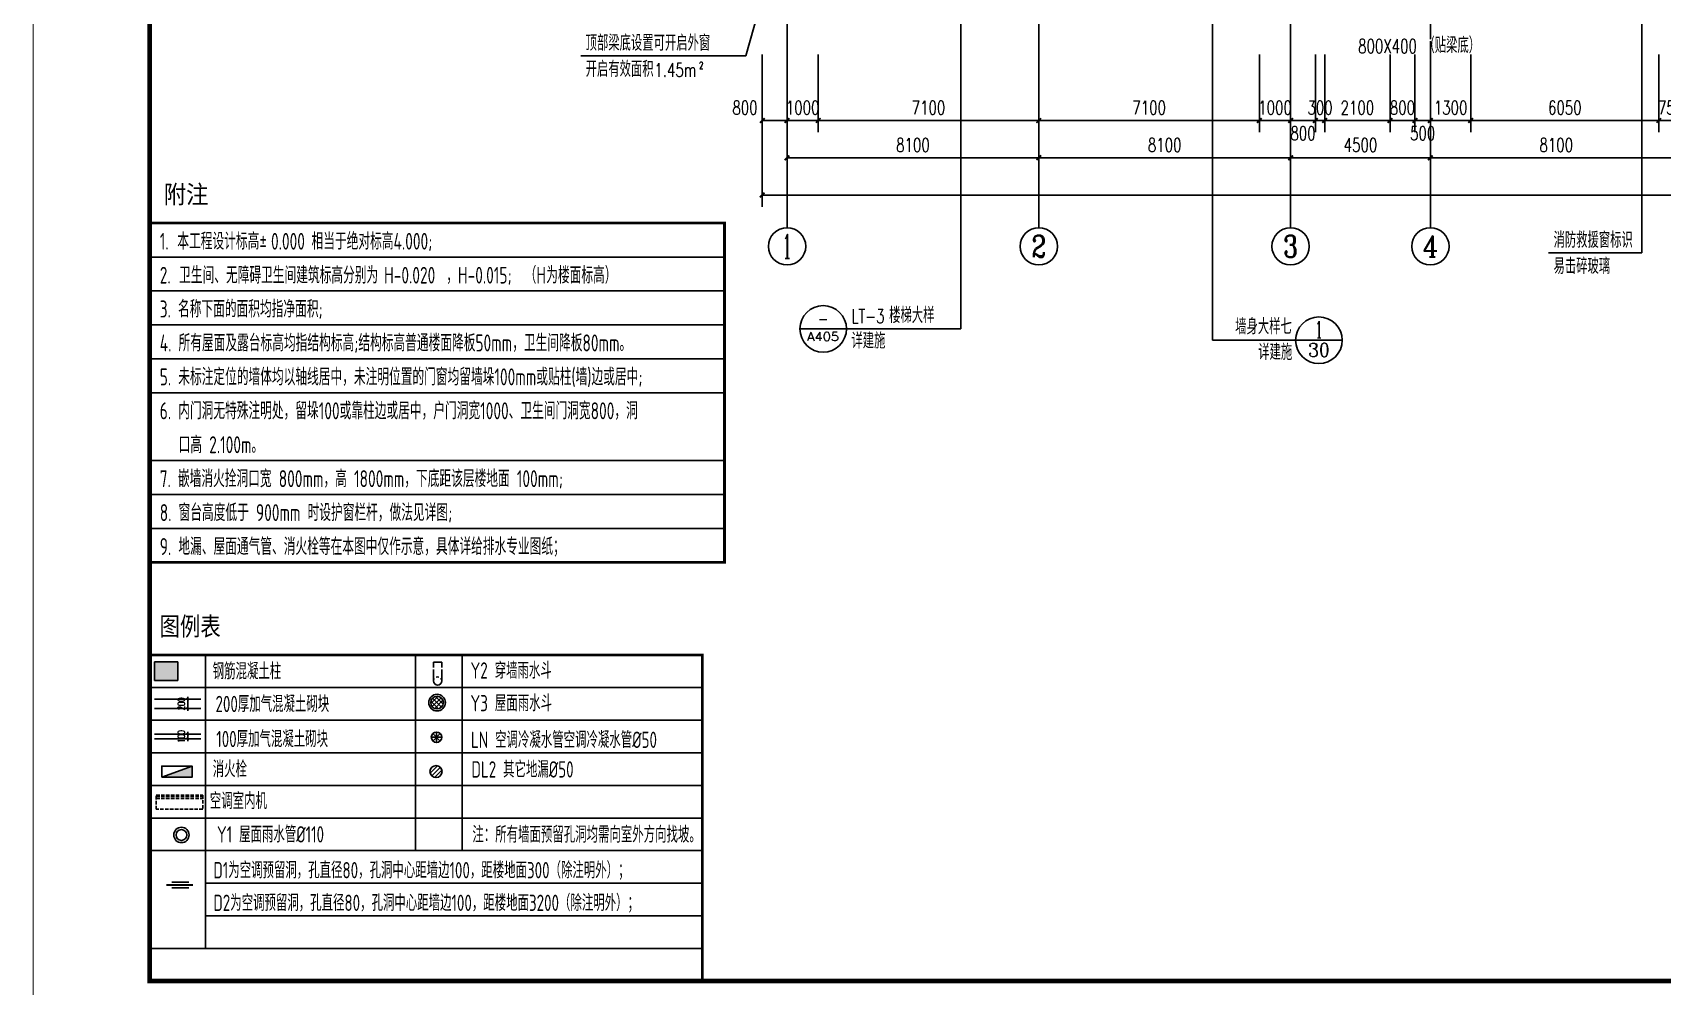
# Model space of a CAD drawing. Extents: x 1738711 to 2346805, y 1189731 to 2516152.
# Drawn here: x 1897814 to 1950257, y 1653140 to 1683836 of the extents above; entities that cross this region are included whole.
import ezdxf
from ezdxf.enums import TextEntityAlignment as Align

# ---------------------------------------------------------------- set-up
doc = ezdxf.new("R2010")
doc.units = 0
doc.header["$LTSCALE"] = 1000
doc.header["$MEASUREMENT"] = 0
doc.linetypes.add('C1$0$DASH', pattern=[0.35, 0.25, -0.1])
doc.linetypes.add('DASH', pattern=[0.35, 0.25, -0.1])
for name, color, linetype in [('4', 4, 'Continuous'), ('AD-NOTE-BLPT', 3, 'Continuous'), ('AXIS', 3, 'Continuous'), ('AXIS_TEXT', 7, 'Continuous'), ('C-Note(通用-图框文字)', 7, 'Continuous'), ('C-sheet(通用-图框)', 11, 'Continuous'), ('DIM_IDEN', 3, 'Continuous'), ('DIM_LEAD', 3, 'Continuous'), ('DOTE', 1, 'Continuous'), ('hach', 15, 'Continuous'), ('P-XF-X(消火栓箱)', 2, 'Continuous'), ('PUB_DIM', 3, 'Continuous'), ('PUB_HATCH', 8, 'Continuous'), ('PUB_TEXT', 7, 'Continuous'), ('SPACE', 7, 'Continuous'), ('TK', 4, 'Continuous'), ('WALL', 40, 'Continuous'), ('墙柱边线', 2, 'Continuous'), ('屋面地漏', 7, 'Continuous'), ('房间名称', 4, 'Continuous'), ('空调', 1, 'Continuous'), ('空调洞', 6, 'Continuous')]:
    doc.layers.add(name, color=color, linetype=linetype)
doc.styles.add('-黑体', font='simhei_0.ttf', dxfattribs={"width": 0.8})
doc.styles.add('_TCH_AXIS', font='COMPLEX', dxfattribs={"bigfont": 'GBCBIG'})
doc.styles.add('_TCH_DIM', font='SIMPLEX', dxfattribs={"bigfont": 'GBCBIG'})
doc.styles.add('_TCH_DIM_T3', font='SIMPLEX', dxfattribs={"width": 0.705882, "bigfont": 'GBCBIG'})
doc.styles.add('_TCH_LABEL', font='COMPLEX', dxfattribs={"bigfont": 'GBCBIG'})
doc.styles.add('COMPLEX', font='COMPLEX')
doc.styles.add('TSSD_Dimension', font='tssdeng.shx', dxfattribs={"width": 0.7, "bigfont": 'Hztxt.shx'})
doc.styles.add('宋体', font='SIMSUN.TTF', dxfattribs={"width": 0.75})
doc.styles.add('黑体', font='simhei_0.ttf', dxfattribs={"width": 0.9})
doc.dimstyles.new('_TCH_ARCH&&150', dxfattribs={"dimtxt": 446.25, "dimasz": 150, "dimexe": 375, "dimexo": 450, "dimgap": 189.375, "dimtad": 1, "dimdec": 0, "dimzin": 0, "dimdsep": 46, "dimtxsty": '_TCH_DIM_T3', "dimblk": 'ARCHTICK', "dimcen": 0.09, "dimclrt": 7, "dimazin": 2, "dimtfac": 1, "dimtdec": 0, "dimtix": 1, "dimtmove": 2, "dimatfit": 3, "dimfxl": 1, "dimtolj": 1, "dimtzin": 0, "dimarcsym": 0})
doc.dimstyles.new('_TCH_ARCH&&50', dxfattribs={"dimtxt": 148.75, "dimasz": 50, "dimexe": 125, "dimexo": 150, "dimgap": 63.125, "dimtad": 1, "dimdec": 0, "dimzin": 0, "dimdsep": 46, "dimtxsty": '_TCH_DIM_T3', "dimblk": 'ARCHTICK', "dimcen": 0.09, "dimclrt": 7, "dimazin": 2, "dimtfac": 1, "dimtdec": 0, "dimtix": 1, "dimtmove": 2, "dimatfit": 3, "dimfxl": 50, "dimtolj": 1, "dimtzin": 0, "dimarcsym": 0})

# ---------------------------------------------------------------- blocks, each defined once
blk = doc.blocks.new('A$C0D4435EB')
at = {"layer": 'P-XF-X(消火栓箱)', "ltscale": 6}
blk.add_hatch(color=3, dxfattribs=at).paths.add_polyline_path([(240, 650), (0, 650), (240, 0)])
at = {"layer": 'P-XF-X(消火栓箱)', "color": 3}
blk.add_line((240, 0), (0, 650), dxfattribs=at)
blk.add_lwpolyline([(240, 0), (240, 650), (0, 650), (0, 0)], close=True, dxfattribs=at)
blk = doc.blocks.new('W-pipe-1')
at = {"layer": '4'}
blk.add_circle((0, 0), 55, dxfattribs=at)
at = {"layer": 'hach'}
blk.add_circle((0, 0), 38.5, dxfattribs=at)
blk = doc.blocks.new('W-pipe-3')
at = {"layer": '4'}
blk.add_circle((0, 0), 25, dxfattribs=at)
at = {"layer": 'hach'}
for p, q in [((17.7, -17.7), (-17.7, 17.7)), ((-17.7, -17.7), (17.7, 17.7)), ((0, -25), (0, 25)), ((-25, 0), (25, 0))]:
    blk.add_line(p, q, dxfattribs=at)
blk = doc.blocks.new('W-drain-5')
at = {"layer": '4', "linetype": 'DASH', "ltscale": 0.3}
for p, q in [((128495, -20347), (128673, -20347)), ((128495, -20467), (128673, -20467))]:
    blk.add_line(p, q, dxfattribs=at)
at = {"layer": '4'}
blk.add_line((128673, -20347), (128673, -20467), dxfattribs=at)
blk.add_lwpolyline([(128495, -20347), (128405, -20347, 1), (128405, -20467), (128495, -20467)], format="xyb", dxfattribs=at)
for start, end in [(54.746, 90), (270, 312.6807), (341.7167, 22.2852)]:
    blk.add_arc((128405, -20407), 60, start, end, dxfattribs=at)
blk = doc.blocks.new('A$C150E2539')
at = {"layer": 'AD-NOTE-BLPT', "color": 3}
for p, q in [((138, 195), (70, 128)), ((168, 183), (83, 98)), ((87, 178), (172, 93)), ((186, 158), (108, 80)), ((114, 194), (188, 120)), ((168, 182), (176, 174)), ((72, 151), (145, 78)), ((187, 117), (149, 79))]:
    blk.add_line(p, q, dxfattribs=at)
for radius in [79.8, 60]:
    blk.add_circle((130, 136), radius, dxfattribs=at)
blk = doc.blocks.new('w-h-t')
for p, q in [((-48, -13), (13, 48)), ((-35, -35), (35, 35)), ((-13, -48), (48, 13))]:
    blk.add_line(p, q)
blk.add_circle((0, 0), 50)
blk = doc.blocks.new('C1$0$空调180')
for p, q in [((-80, -60), (-80, 180)), ((0, -60), (0, 180))]:
    blk.add_line(p, q)
at = {"linetype": 'C1$0$DASH', "ltscale": 0.3, "const_width": 30}
blk.add_lwpolyline([(-40, -120), (-40, 260)], dxfattribs=at)
blk = doc.blocks.new('空调室内机')
at = {"layer": '空调', "linetype": 'DASH', "ltscale": 0.3}
for p, q in [((62109, 43822), (61109, 43822)), ((62109, 43812), (61109, 43812)), ((62109, 43792), (61109, 43792)), ((62109, 43752), (61109, 43752))]:
    blk.add_line(p, q, dxfattribs=at)
blk.add_lwpolyline([(61109, 43822), (61109, 43522), (62109, 43522), (62109, 43822)], close=True, dxfattribs=at)
blk = doc.blocks.new('_ArchTick')
at = {"color": 0, "linetype": 'ByBlock', "const_width": 0.4}
blk.add_lwpolyline([(-0.5, -0.5), (0.5, 0.5)], dxfattribs=at)
blk = doc.blocks.new('*D3967')
at = {"layer": 'Defpoints', "color": 0, "transparency": 16777216}
for p in [(800928, 353552), (801212, 353552), (801212, 353352)]:
    blk.add_point(p, dxfattribs=at)
at = {"layer": 'PUB_DIM', "color": 0, "lineweight": -2, "transparency": 16777216}
for p, q in [((801062, 353552), (800803, 353552)), ((800928, 353552), (800928, 353602)), ((800928, 353352), (800928, 353552)), ((801062, 353352), (800803, 353352)), ((800928, 353352), (800928, 353302))]:
    blk.add_line(p, q, dxfattribs=at)
at = {"layer": 'PUB_DIM', "color": 0, "lineweight": -2, "transparency": 16777216, "xscale": 50, "yscale": 50, "zscale": 50}
for p, rotation in [((800928, 353552), 270), ((800928, 353352), 90)]:
    blk.add_blockref('_ArchTick', p, dxfattribs=dict(at, rotation=rotation))
at = {"layer": 'PUB_DIM', "color": 7, "transparency": 16777216, "insert": (800790, 353452), "char_height": 148.8, "attachment_point": 5, "rotation": 90, "style": '_TCH_DIM_T3'}
blk.add_mtext('\\A1;200', dxfattribs=at)
blk = doc.blocks.new('*D3968')
at = {"layer": 'Defpoints', "color": 0, "transparency": 16777216}
for p in [(800928, 352802), (801212, 352802), (801212, 352702)]:
    blk.add_point(p, dxfattribs=at)
at = {"layer": 'PUB_DIM', "color": 0, "lineweight": -2, "transparency": 16777216}
for p, q in [((801062, 352802), (800803, 352802)), ((800928, 352802), (800928, 352852)), ((800928, 352702), (800928, 352802)), ((801062, 352702), (800803, 352702)), ((800928, 352702), (800928, 352652))]:
    blk.add_line(p, q, dxfattribs=at)
at = {"layer": 'PUB_DIM', "color": 0, "lineweight": -2, "transparency": 16777216, "xscale": 50, "yscale": 50, "zscale": 50}
for p, rotation in [((800928, 352802), 270), ((800928, 352702), 90)]:
    blk.add_blockref('_ArchTick', p, dxfattribs=dict(at, rotation=rotation))
at = {"layer": 'PUB_DIM', "color": 7, "transparency": 16777216, "insert": (800790, 352752), "char_height": 148.8, "attachment_point": 5, "rotation": 90, "style": '_TCH_DIM_T3'}
blk.add_mtext('\\A1;100', dxfattribs=at)
blk = doc.blocks.new('FZ')
at = {"layer": 'C-sheet(通用-图框)'}
for p, q in [((682294, 328091), (682294, 321091)), ((670437, 327391), (682294, 327391)), ((670437, 326691), (682294, 326691)), ((670437, 325991), (682294, 325991)), ((670437, 325291), (682294, 325291)), ((670437, 324591), (682294, 324591)), ((670437, 323191), (682294, 323191)), ((670437, 322491), (682294, 322491)), ((670437, 321791), (682294, 321791)), ((670437, 321091), (682294, 321091))]:
    blk.add_line(p, q, dxfattribs=at)
at = {"layer": 'C-sheet(通用-图框)', "const_width": 58.3}
blk.add_lwpolyline([(670437, 328091), (670437, 321091), (682294, 321091), (682294, 328091)], close=True, dxfattribs=at)
at = {"layer": 'PUB_TEXT', "style": '黑体', "width": 0.9}
blk.add_text('附注', height=375.5, dxfattribs=at).set_placement((670726, 328496))
at = {"layer": '房间名称', "style": 'TSSD_Dimension'}
for s, height, width, p in [('1.', 345, 0.7, (670644, 327543)), ('本工程设计标高±', 345, 0.7, (671007, 327543)), ('0.000', 345, 0.7, (672939, 327543)), ('相当于绝对标高', 345, 0.7, (673775, 327543)), ('4.000;', 345, 0.7, (675466, 327543)), ('2.', 345, 0.7, (670644, 326843)), ('卫生间、无障碍卫生间建筑标高分别为', 345, 0.7, (671044, 326843)), ('H-0.020', 345, 0.7, (675272, 326843)), ('H-0.015;', 345, 0.7, (676795, 326843)), ('（', 345, 0.7, (678170, 326843)), ('H', 345, 0.7, (678411, 326843)), ('为楼面标高）', 345, 0.7, (678616, 326843)), ('，', 345, 0.7, (676553, 326843)), ('3. 名称下面的面积均指净面积;', 350, 0.69, (670644, 326143)), ('4. 所有屋面及露台标高均指结构标高;结构标高普通楼面降板50mm，卫生间降板80mm。', 350, 0.69, (670644, 325443)), ('5. 未标注定位的墙体均以轴线居中，未注明位置的门窗均留墙垛100mm或贴柱(墙)边或居中;', 350, 0.69, (670644, 324743)), ('6. 内门洞无特殊注明处，留垛100或靠柱边或居中，户门洞宽1000、卫生间门洞宽800，洞', 350, 0.69, (670644, 324043)), ('口高 2.100m。', 350, 0.69, (671034, 323343)), ('7. 嵌墙消火拴洞口宽 800mm，高 1800mm，下底距该层楼地面 100mm;', 350, 0.69, (670644, 322643)), ('8. 窗台高度低于 900mm 时设护窗栏杆，做法见详图;', 350, 0.69, (670644, 321943)), ('9. 地漏、屋面通气管、消火栓等在本图中仅作示意，具体详给排水专业图纸；', 350, 0.69, (670644, 321243))]:
    blk.add_text(s, height=height, dxfattribs=dict(at, width=width)).set_placement(p)
blk = doc.blocks.new('hjashrtahreahe')
at = {"layer": 'TK', "color": 7, "const_width": 25}
blk.add_lwpolyline([(0, 59400), (84100, 59400), (84100, 0), (0, 0)], close=True, dxfattribs=at)
at = {"layer": 'TK', "color": 3, "const_width": 100}
blk.add_lwpolyline([(2500, 1000), (2500, 58400), (83100, 58400), (83100, 1000)], close=True, dxfattribs=at)
at = {"layer": 'TK', "style": '宋体', "width": 0.75}
for tag, height, p in [('项目负责人', 350, (6003, 57089)), ('专业负责人', 350, (6003, 56224)), ('设计人', 350, (6003, 55419)), ('版号1', 250, (77304, 22193)), ('时间1', 250, (82405, 22193)), ('版号2', 250, (77304, 21593)), ('时间2', 250, (82405, 21593)), ('版号3', 250, (77304, 20993)), ('时间3', 250, (82405, 20993)), ('建筑会签', 0.0001, (78978, 2403)), ('电气会签', 0.0001, (82128, 2403)), ('结构会签', 0.0001, (78978, 1803)), ('暖通会签', 0.0001, (82128, 1803)), ('给排水会签', 0.0001, (78978, 1250)), ('智能化会签', 0.0001, (82128, 1250))]:
    blk.add_attdef(tag, text='', height=height, dxfattribs=at).set_placement(p, align=Align.CENTER)
for tag, p in [('合作设计单位', (80816, 48986)), ('版号说明1', (79854, 22318)), ('版号说明2', (79854, 21718)), ('版号说明3', (79854, 21118)), ('浙江绿储科技有限公司', (80545, 16036)), ('百兆瓦级集中式熔盐储能关键', (80545, 14953)), ('设备研发及制造基地项目', (80545, 14603)), ('1#研发楼', (80545, 13636)), ('图名', (80545, 12436)), ('工程编号', (78978, 11461)), ('子项编号', (82128, 11461)), ('建筑', (78978, 10711)), ('图号', (82128, 10711)), ('施工图', (78978, 9961)), ('2023.03', (82128, 9961)), ('审定', (79353, 8461)), ('审核', (79353, 7711)), ('工程负责', (79353, 6961)), ('专业负责', (79353, 6211)), ('设计', (79353, 5461)), ('制图', (79353, 4711)), ('校对', (79353, 3961))]:
    blk.add_attdef(tag, text='', height=250, dxfattribs=at).set_placement(p, align=Align.MIDDLE_CENTER)
blk = doc.blocks.new('*D2867')
at = {"layer": 'Defpoints', "color": 0, "transparency": 16777216}
for p in [(1921292, 1683585), (1922092, 1683585), (1922092, 1681007)]:
    blk.add_point(p, dxfattribs=at)
at = {"layer": 'PUB_DIM', "color": 0, "lineweight": -2, "transparency": 16777216}
for p, q in [((1921292, 1683135), (1921292, 1680632)), ((1922092, 1683135), (1922092, 1680632)), ((1921292, 1681007), (1922092, 1681007))]:
    blk.add_line(p, q, dxfattribs=at)
at = {"layer": 'PUB_DIM', "color": 0, "lineweight": -2, "transparency": 16777216, "xscale": 150, "yscale": 150, "zscale": 150, "rotation": 180}
blk.add_blockref('_ArchTick', (1921292, 1681007), dxfattribs=at)
at = {"layer": 'PUB_DIM', "color": 0, "lineweight": -2, "transparency": 16777216, "xscale": 150, "yscale": 150, "zscale": 150}
blk.add_blockref('_ArchTick', (1922092, 1681007), dxfattribs=at)
at = {"layer": 'PUB_DIM', "color": 7, "transparency": 16777216, "insert": (1920737, 1681420), "char_height": 446.2, "attachment_point": 5, "style": '_TCH_DIM_T3'}
blk.add_mtext('\\A1;800', dxfattribs=at)
blk = doc.blocks.new('*D2868')
at = {"layer": 'Defpoints', "color": 0, "transparency": 16777216}
for p in [(1922092, 1683585), (1923092, 1683585), (1923092, 1681007)]:
    blk.add_point(p, dxfattribs=at)
at = {"layer": 'PUB_DIM', "color": 0, "lineweight": -2, "transparency": 16777216}
for p, q in [((1922092, 1683135), (1922092, 1680632)), ((1923092, 1683135), (1923092, 1680632)), ((1922092, 1681007), (1921942, 1681007)), ((1922092, 1681007), (1923092, 1681007)), ((1923092, 1681007), (1923242, 1681007))]:
    blk.add_line(p, q, dxfattribs=at)
at = {"layer": 'PUB_DIM', "color": 0, "lineweight": -2, "transparency": 16777216, "xscale": 150, "yscale": 150, "zscale": 150}
blk.add_blockref('_ArchTick', (1922092, 1681007), dxfattribs=at)
at = {"layer": 'PUB_DIM', "color": 0, "lineweight": -2, "transparency": 16777216, "xscale": 150, "yscale": 150, "zscale": 150, "rotation": 180}
blk.add_blockref('_ArchTick', (1923092, 1681007), dxfattribs=at)
at = {"layer": 'PUB_DIM', "color": 7, "transparency": 16777216, "insert": (1922592, 1681420), "char_height": 446.2, "attachment_point": 5, "style": '_TCH_DIM_T3'}
blk.add_mtext('\\A1;1000', dxfattribs=at)
blk = doc.blocks.new('*D2869')
at = {"layer": 'Defpoints', "color": 0, "transparency": 16777216}
for p in [(1923092, 1683585), (1930192, 1683585), (1930192, 1681007)]:
    blk.add_point(p, dxfattribs=at)
at = {"layer": 'PUB_DIM', "color": 0, "lineweight": -2, "transparency": 16777216}
for p, q in [((1923092, 1683135), (1923092, 1680632)), ((1930192, 1683135), (1930192, 1680632)), ((1923092, 1681007), (1930192, 1681007))]:
    blk.add_line(p, q, dxfattribs=at)
at = {"layer": 'PUB_DIM', "color": 0, "lineweight": -2, "transparency": 16777216, "xscale": 150, "yscale": 150, "zscale": 150, "rotation": 180}
blk.add_blockref('_ArchTick', (1923092, 1681007), dxfattribs=at)
at = {"layer": 'PUB_DIM', "color": 0, "lineweight": -2, "transparency": 16777216, "xscale": 150, "yscale": 150, "zscale": 150}
blk.add_blockref('_ArchTick', (1930192, 1681007), dxfattribs=at)
at = {"layer": 'PUB_DIM', "color": 7, "transparency": 16777216, "insert": (1926642, 1681420), "char_height": 446.2, "attachment_point": 5, "style": '_TCH_DIM_T3'}
blk.add_mtext('\\A1;7100', dxfattribs=at)
blk = doc.blocks.new('*D2870')
at = {"layer": 'Defpoints', "color": 0, "transparency": 16777216}
for p in [(1930192, 1683585), (1937292, 1683585), (1937292, 1681007)]:
    blk.add_point(p, dxfattribs=at)
at = {"layer": 'PUB_DIM', "color": 0, "lineweight": -2, "transparency": 16777216}
for p, q in [((1930192, 1683135), (1930192, 1680632)), ((1937292, 1683135), (1937292, 1680632)), ((1930192, 1681007), (1937292, 1681007))]:
    blk.add_line(p, q, dxfattribs=at)
at = {"layer": 'PUB_DIM', "color": 0, "lineweight": -2, "transparency": 16777216, "xscale": 150, "yscale": 150, "zscale": 150, "rotation": 180}
blk.add_blockref('_ArchTick', (1930192, 1681007), dxfattribs=at)
at = {"layer": 'PUB_DIM', "color": 0, "lineweight": -2, "transparency": 16777216, "xscale": 150, "yscale": 150, "zscale": 150}
blk.add_blockref('_ArchTick', (1937292, 1681007), dxfattribs=at)
at = {"layer": 'PUB_DIM', "color": 7, "transparency": 16777216, "insert": (1933742, 1681420), "char_height": 446.2, "attachment_point": 5, "style": '_TCH_DIM_T3'}
blk.add_mtext('\\A1;7100', dxfattribs=at)
blk = doc.blocks.new('*D2871')
at = {"layer": 'Defpoints', "color": 0, "transparency": 16777216}
for p in [(1937292, 1683585), (1938292, 1683585), (1938292, 1681007)]:
    blk.add_point(p, dxfattribs=at)
at = {"layer": 'PUB_DIM', "color": 0, "lineweight": -2, "transparency": 16777216}
for p, q in [((1937292, 1683135), (1937292, 1680632)), ((1938292, 1683135), (1938292, 1680632)), ((1937292, 1681007), (1937142, 1681007)), ((1937292, 1681007), (1938292, 1681007)), ((1938292, 1681007), (1938442, 1681007))]:
    blk.add_line(p, q, dxfattribs=at)
at = {"layer": 'PUB_DIM', "color": 0, "lineweight": -2, "transparency": 16777216, "xscale": 150, "yscale": 150, "zscale": 150}
blk.add_blockref('_ArchTick', (1937292, 1681007), dxfattribs=at)
at = {"layer": 'PUB_DIM', "color": 0, "lineweight": -2, "transparency": 16777216, "xscale": 150, "yscale": 150, "zscale": 150, "rotation": 180}
blk.add_blockref('_ArchTick', (1938292, 1681007), dxfattribs=at)
at = {"layer": 'PUB_DIM', "color": 7, "transparency": 16777216, "insert": (1937792, 1681420), "char_height": 446.2, "attachment_point": 5, "style": '_TCH_DIM_T3'}
blk.add_mtext('\\A1;1000', dxfattribs=at)
blk = doc.blocks.new('*D2872')
at = {"layer": 'Defpoints', "color": 0, "transparency": 16777216}
for p in [(1938292, 1683585), (1939092, 1683585), (1939092, 1681007)]:
    blk.add_point(p, dxfattribs=at)
at = {"layer": 'PUB_DIM', "color": 0, "lineweight": -2, "transparency": 16777216}
for p, q in [((1938292, 1683135), (1938292, 1680632)), ((1939092, 1683135), (1939092, 1680632)), ((1938292, 1681007), (1939092, 1681007))]:
    blk.add_line(p, q, dxfattribs=at)
at = {"layer": 'PUB_DIM', "color": 0, "lineweight": -2, "transparency": 16777216, "xscale": 150, "yscale": 150, "zscale": 150, "rotation": 180}
blk.add_blockref('_ArchTick', (1938292, 1681007), dxfattribs=at)
at = {"layer": 'PUB_DIM', "color": 0, "lineweight": -2, "transparency": 16777216, "xscale": 150, "yscale": 150, "zscale": 150}
blk.add_blockref('_ArchTick', (1939092, 1681007), dxfattribs=at)
at = {"layer": 'PUB_DIM', "color": 7, "transparency": 16777216, "insert": (1938692, 1680595), "char_height": 446.2, "attachment_point": 5, "style": '_TCH_DIM_T3'}
blk.add_mtext('\\A1;800', dxfattribs=at)
blk = doc.blocks.new('*D2873')
at = {"layer": 'Defpoints', "color": 0, "transparency": 16777216}
for p in [(1939092, 1683585), (1939392, 1683585), (1939392, 1681007)]:
    blk.add_point(p, dxfattribs=at)
at = {"layer": 'PUB_DIM', "color": 0, "lineweight": -2, "transparency": 16777216}
for p, q in [((1939092, 1683135), (1939092, 1680632)), ((1939392, 1683135), (1939392, 1680632)), ((1939092, 1681007), (1938942, 1681007)), ((1939092, 1681007), (1939392, 1681007)), ((1939392, 1681007), (1939542, 1681007))]:
    blk.add_line(p, q, dxfattribs=at)
at = {"layer": 'PUB_DIM', "color": 0, "lineweight": -2, "transparency": 16777216, "xscale": 150, "yscale": 150, "zscale": 150}
blk.add_blockref('_ArchTick', (1939092, 1681007), dxfattribs=at)
at = {"layer": 'PUB_DIM', "color": 0, "lineweight": -2, "transparency": 16777216, "xscale": 150, "yscale": 150, "zscale": 150, "rotation": 180}
blk.add_blockref('_ArchTick', (1939392, 1681007), dxfattribs=at)
at = {"layer": 'PUB_DIM', "color": 7, "transparency": 16777216, "insert": (1939242, 1681420), "char_height": 446.2, "attachment_point": 5, "style": '_TCH_DIM_T3'}
blk.add_mtext('\\A1;300', dxfattribs=at)
blk = doc.blocks.new('*D2874')
at = {"layer": 'Defpoints', "color": 0, "transparency": 16777216}
for p in [(1939392, 1683585), (1941492, 1683585), (1941492, 1681007)]:
    blk.add_point(p, dxfattribs=at)
at = {"layer": 'PUB_DIM', "color": 0, "lineweight": -2, "transparency": 16777216}
for p, q in [((1939392, 1683135), (1939392, 1680632)), ((1941492, 1683135), (1941492, 1680632)), ((1939392, 1681007), (1941492, 1681007))]:
    blk.add_line(p, q, dxfattribs=at)
at = {"layer": 'PUB_DIM', "color": 0, "lineweight": -2, "transparency": 16777216, "xscale": 150, "yscale": 150, "zscale": 150, "rotation": 180}
blk.add_blockref('_ArchTick', (1939392, 1681007), dxfattribs=at)
at = {"layer": 'PUB_DIM', "color": 0, "lineweight": -2, "transparency": 16777216, "xscale": 150, "yscale": 150, "zscale": 150}
blk.add_blockref('_ArchTick', (1941492, 1681007), dxfattribs=at)
at = {"layer": 'PUB_DIM', "color": 7, "transparency": 16777216, "insert": (1940442, 1681420), "char_height": 446.2, "attachment_point": 5, "style": '_TCH_DIM_T3'}
blk.add_mtext('\\A1;2100', dxfattribs=at)
blk = doc.blocks.new('*D2875')
at = {"layer": 'Defpoints', "color": 0, "transparency": 16777216}
for p in [(1941492, 1683585), (1942292, 1683585), (1942292, 1681007)]:
    blk.add_point(p, dxfattribs=at)
at = {"layer": 'PUB_DIM', "color": 0, "lineweight": -2, "transparency": 16777216}
for p, q in [((1941492, 1683135), (1941492, 1680632)), ((1942292, 1683135), (1942292, 1680632)), ((1941492, 1681007), (1941342, 1681007)), ((1941492, 1681007), (1942292, 1681007)), ((1942292, 1681007), (1942442, 1681007))]:
    blk.add_line(p, q, dxfattribs=at)
at = {"layer": 'PUB_DIM', "color": 0, "lineweight": -2, "transparency": 16777216, "xscale": 150, "yscale": 150, "zscale": 150}
blk.add_blockref('_ArchTick', (1941492, 1681007), dxfattribs=at)
at = {"layer": 'PUB_DIM', "color": 0, "lineweight": -2, "transparency": 16777216, "xscale": 150, "yscale": 150, "zscale": 150, "rotation": 180}
blk.add_blockref('_ArchTick', (1942292, 1681007), dxfattribs=at)
at = {"layer": 'PUB_DIM', "color": 7, "transparency": 16777216, "insert": (1941892, 1681420), "char_height": 446.2, "attachment_point": 5, "style": '_TCH_DIM_T3'}
blk.add_mtext('\\A1;800', dxfattribs=at)
blk = doc.blocks.new('*D2876')
at = {"layer": 'Defpoints', "color": 0, "transparency": 16777216}
for p in [(1942292, 1683585), (1942792, 1683585), (1942792, 1681007)]:
    blk.add_point(p, dxfattribs=at)
at = {"layer": 'PUB_DIM', "color": 0, "lineweight": -2, "transparency": 16777216}
for p, q in [((1942292, 1683135), (1942292, 1680632)), ((1942792, 1683135), (1942792, 1680632)), ((1942292, 1681007), (1942792, 1681007))]:
    blk.add_line(p, q, dxfattribs=at)
at = {"layer": 'PUB_DIM', "color": 0, "lineweight": -2, "transparency": 16777216, "xscale": 150, "yscale": 150, "zscale": 150, "rotation": 180}
blk.add_blockref('_ArchTick', (1942292, 1681007), dxfattribs=at)
at = {"layer": 'PUB_DIM', "color": 0, "lineweight": -2, "transparency": 16777216, "xscale": 150, "yscale": 150, "zscale": 150}
blk.add_blockref('_ArchTick', (1942792, 1681007), dxfattribs=at)
at = {"layer": 'PUB_DIM', "color": 7, "transparency": 16777216, "insert": (1942542, 1680595), "char_height": 446.2, "attachment_point": 5, "style": '_TCH_DIM_T3'}
blk.add_mtext('\\A1;500', dxfattribs=at)
blk = doc.blocks.new('*D2877')
at = {"layer": 'Defpoints', "color": 0, "transparency": 16777216}
for p in [(1942792, 1683585), (1944092, 1683585), (1944092, 1681007)]:
    blk.add_point(p, dxfattribs=at)
at = {"layer": 'PUB_DIM', "color": 0, "lineweight": -2, "transparency": 16777216}
for p, q in [((1942792, 1683135), (1942792, 1680632)), ((1944092, 1683135), (1944092, 1680632)), ((1942792, 1681007), (1942642, 1681007)), ((1942792, 1681007), (1944092, 1681007)), ((1944092, 1681007), (1944242, 1681007))]:
    blk.add_line(p, q, dxfattribs=at)
at = {"layer": 'PUB_DIM', "color": 0, "lineweight": -2, "transparency": 16777216, "xscale": 150, "yscale": 150, "zscale": 150}
blk.add_blockref('_ArchTick', (1942792, 1681007), dxfattribs=at)
at = {"layer": 'PUB_DIM', "color": 0, "lineweight": -2, "transparency": 16777216, "xscale": 150, "yscale": 150, "zscale": 150, "rotation": 180}
blk.add_blockref('_ArchTick', (1944092, 1681007), dxfattribs=at)
at = {"layer": 'PUB_DIM', "color": 7, "transparency": 16777216, "insert": (1943442, 1681420), "char_height": 446.2, "attachment_point": 5, "style": '_TCH_DIM_T3'}
blk.add_mtext('\\A1;1300', dxfattribs=at)
blk = doc.blocks.new('*D2878')
at = {"layer": 'Defpoints', "color": 0, "transparency": 16777216}
for p in [(1944092, 1683585), (1950142, 1683585), (1950142, 1681007)]:
    blk.add_point(p, dxfattribs=at)
at = {"layer": 'PUB_DIM', "color": 0, "lineweight": -2, "transparency": 16777216}
for p, q in [((1944092, 1683135), (1944092, 1680632)), ((1950142, 1683135), (1950142, 1680632)), ((1944092, 1681007), (1950142, 1681007))]:
    blk.add_line(p, q, dxfattribs=at)
at = {"layer": 'PUB_DIM', "color": 0, "lineweight": -2, "transparency": 16777216, "xscale": 150, "yscale": 150, "zscale": 150, "rotation": 180}
blk.add_blockref('_ArchTick', (1944092, 1681007), dxfattribs=at)
at = {"layer": 'PUB_DIM', "color": 0, "lineweight": -2, "transparency": 16777216, "xscale": 150, "yscale": 150, "zscale": 150}
blk.add_blockref('_ArchTick', (1950142, 1681007), dxfattribs=at)
at = {"layer": 'PUB_DIM', "color": 7, "transparency": 16777216, "insert": (1947117, 1681420), "char_height": 446.2, "attachment_point": 5, "style": '_TCH_DIM_T3'}
blk.add_mtext('\\A1;6050', dxfattribs=at)
blk = doc.blocks.new('*D2879')
at = {"layer": 'Defpoints', "color": 0, "transparency": 16777216}
for p in [(1950142, 1683585), (1950892, 1683585), (1950892, 1681007)]:
    blk.add_point(p, dxfattribs=at)
at = {"layer": 'PUB_DIM', "color": 0, "lineweight": -2, "transparency": 16777216}
for p, q in [((1950142, 1683135), (1950142, 1680632)), ((1950892, 1683135), (1950892, 1680632)), ((1950142, 1681007), (1949992, 1681007)), ((1950142, 1681007), (1950892, 1681007)), ((1950892, 1681007), (1951042, 1681007))]:
    blk.add_line(p, q, dxfattribs=at)
at = {"layer": 'PUB_DIM', "color": 0, "lineweight": -2, "transparency": 16777216, "xscale": 150, "yscale": 150, "zscale": 150}
blk.add_blockref('_ArchTick', (1950142, 1681007), dxfattribs=at)
at = {"layer": 'PUB_DIM', "color": 0, "lineweight": -2, "transparency": 16777216, "xscale": 150, "yscale": 150, "zscale": 150, "rotation": 180}
blk.add_blockref('_ArchTick', (1950892, 1681007), dxfattribs=at)
at = {"layer": 'PUB_DIM', "color": 7, "transparency": 16777216, "insert": (1950517, 1681420), "char_height": 446.2, "attachment_point": 5, "style": '_TCH_DIM_T3'}
blk.add_mtext('\\A1;750', dxfattribs=at)
blk = doc.blocks.new('*D2925')
at = {"layer": 'AXIS', "color": 0, "lineweight": -2, "transparency": 16777216}
for p, q in [((1922092, 1683107), (1922092, 1679432)), ((1930192, 1683107), (1930192, 1679432)), ((1922092, 1679807), (1930192, 1679807))]:
    blk.add_line(p, q, dxfattribs=at)
at = {"layer": 'Defpoints', "color": 0, "transparency": 16777216}
for p in [(1922092, 1683557), (1930192, 1683557), (1930192, 1679807)]:
    blk.add_point(p, dxfattribs=at)
at = {"layer": 'AXIS', "color": 0, "lineweight": -2, "transparency": 16777216, "xscale": 150, "yscale": 150, "zscale": 150, "rotation": 180}
blk.add_blockref('_ArchTick', (1922092, 1679807), dxfattribs=at)
at = {"layer": 'AXIS', "color": 0, "lineweight": -2, "transparency": 16777216, "xscale": 150, "yscale": 150, "zscale": 150}
blk.add_blockref('_ArchTick', (1930192, 1679807), dxfattribs=at)
at = {"layer": 'AXIS', "color": 7, "transparency": 16777216, "insert": (1926142, 1680220), "char_height": 446.2, "attachment_point": 5, "style": '_TCH_DIM_T3'}
blk.add_mtext('\\A1;8100', dxfattribs=at)
blk = doc.blocks.new('*D2926')
at = {"layer": 'AXIS', "color": 0, "lineweight": -2, "transparency": 16777216}
for p, q in [((1930192, 1683107), (1930192, 1679432)), ((1938292, 1683107), (1938292, 1679432)), ((1930192, 1679807), (1938292, 1679807))]:
    blk.add_line(p, q, dxfattribs=at)
at = {"layer": 'Defpoints', "color": 0, "transparency": 16777216}
for p in [(1930192, 1683557), (1938292, 1683557), (1938292, 1679807)]:
    blk.add_point(p, dxfattribs=at)
at = {"layer": 'AXIS', "color": 0, "lineweight": -2, "transparency": 16777216, "xscale": 150, "yscale": 150, "zscale": 150, "rotation": 180}
blk.add_blockref('_ArchTick', (1930192, 1679807), dxfattribs=at)
at = {"layer": 'AXIS', "color": 0, "lineweight": -2, "transparency": 16777216, "xscale": 150, "yscale": 150, "zscale": 150}
blk.add_blockref('_ArchTick', (1938292, 1679807), dxfattribs=at)
at = {"layer": 'AXIS', "color": 7, "transparency": 16777216, "insert": (1934242, 1680220), "char_height": 446.2, "attachment_point": 5, "style": '_TCH_DIM_T3'}
blk.add_mtext('\\A1;8100', dxfattribs=at)
blk = doc.blocks.new('*D2927')
at = {"layer": 'AXIS', "color": 0, "lineweight": -2, "transparency": 16777216}
for p, q in [((1938292, 1683107), (1938292, 1679432)), ((1942792, 1683107), (1942792, 1679432)), ((1938292, 1679807), (1942792, 1679807))]:
    blk.add_line(p, q, dxfattribs=at)
at = {"layer": 'Defpoints', "color": 0, "transparency": 16777216}
for p in [(1938292, 1683557), (1942792, 1683557), (1942792, 1679807)]:
    blk.add_point(p, dxfattribs=at)
at = {"layer": 'AXIS', "color": 0, "lineweight": -2, "transparency": 16777216, "xscale": 150, "yscale": 150, "zscale": 150, "rotation": 180}
blk.add_blockref('_ArchTick', (1938292, 1679807), dxfattribs=at)
at = {"layer": 'AXIS', "color": 0, "lineweight": -2, "transparency": 16777216, "xscale": 150, "yscale": 150, "zscale": 150}
blk.add_blockref('_ArchTick', (1942792, 1679807), dxfattribs=at)
at = {"layer": 'AXIS', "color": 7, "transparency": 16777216, "insert": (1940542, 1680220), "char_height": 446.2, "attachment_point": 5, "style": '_TCH_DIM_T3'}
blk.add_mtext('\\A1;4500', dxfattribs=at)
blk = doc.blocks.new('*D2928')
at = {"layer": 'AXIS', "color": 0, "lineweight": -2, "transparency": 16777216}
for p, q in [((1942792, 1683107), (1942792, 1679432)), ((1950892, 1683107), (1950892, 1679432)), ((1942792, 1679807), (1950892, 1679807))]:
    blk.add_line(p, q, dxfattribs=at)
at = {"layer": 'Defpoints', "color": 0, "transparency": 16777216}
for p in [(1942792, 1683557), (1950892, 1683557), (1950892, 1679807)]:
    blk.add_point(p, dxfattribs=at)
at = {"layer": 'AXIS', "color": 0, "lineweight": -2, "transparency": 16777216, "xscale": 150, "yscale": 150, "zscale": 150, "rotation": 180}
blk.add_blockref('_ArchTick', (1942792, 1679807), dxfattribs=at)
at = {"layer": 'AXIS', "color": 0, "lineweight": -2, "transparency": 16777216, "xscale": 150, "yscale": 150, "zscale": 150}
blk.add_blockref('_ArchTick', (1950892, 1679807), dxfattribs=at)
at = {"layer": 'AXIS', "color": 7, "transparency": 16777216, "insert": (1946842, 1680220), "char_height": 446.2, "attachment_point": 5, "style": '_TCH_DIM_T3'}
blk.add_mtext('\\A1;8100', dxfattribs=at)
blk = doc.blocks.new('*D2935')
at = {"layer": 'AXIS', "color": 0, "lineweight": -2, "transparency": 16777216}
for p, q in [((1921292, 1683107), (1921292, 1678232)), ((1999992, 1683107), (1999992, 1678232)), ((1921292, 1678607), (1999992, 1678607))]:
    blk.add_line(p, q, dxfattribs=at)
at = {"layer": 'Defpoints', "color": 0, "transparency": 16777216}
for p in [(1921292, 1683557), (1999992, 1683557), (1999992, 1678607)]:
    blk.add_point(p, dxfattribs=at)
at = {"layer": 'AXIS', "color": 0, "lineweight": -2, "transparency": 16777216, "xscale": 150, "yscale": 150, "zscale": 150, "rotation": 180}
blk.add_blockref('_ArchTick', (1921292, 1678607), dxfattribs=at)
at = {"layer": 'AXIS', "color": 0, "lineweight": -2, "transparency": 16777216, "xscale": 150, "yscale": 150, "zscale": 150}
blk.add_blockref('_ArchTick', (1999992, 1678607), dxfattribs=at)
at = {"layer": 'AXIS', "color": 7, "transparency": 16777216, "insert": (1960642, 1679020), "char_height": 446.2, "attachment_point": 5, "style": '_TCH_DIM_T3'}
blk.add_mtext('\\A1;78700', dxfattribs=at)
blk = doc.blocks.new('_AXISO')
blk.add_circle((0, 0), 0.5)
at = {"layer": 'AXIS_TEXT', "style": 'COMPLEX', "width": 1.041667}
blk.add_attdef('A', text='', height=0.56, dxfattribs=at).set_placement((-0.25, -0.28), (0.25, -0.28), align=Align.FIT)
blk = doc.blocks.new('TL')
at = {"layer": 'PUB_HATCH'}
blk.add_hatch(color=256, dxfattribs=at).paths.add_polyline_path([(800212.4, 354351.9), (800212.4, 353951.9), (800712.4, 353951.9), (800712.4, 354151.9), (800712.4, 354351.9)])
at = {"layer": 'C-sheet(通用-图框)'}
for p, q in [((801312.4, 354501.9), (801312.4, 350301.9)), ((805812.4, 354501.9), (805812.4, 350301.9)), ((806812.4, 354501.9), (806812.4, 350301.9)), ((811968.9, 354501.9), (811968.9, 347501.9)), ((800112.4, 353801.9), (811968.9, 353801.9)), ((800112.4, 353101.9), (811968.9, 353101.9)), ((800112.4, 352401.9), (811968.9, 352401.9)), ((800112.4, 351701.9), (811968.9, 351701.9)), ((800112.4, 351001.9), (811968.9, 351001.9)), ((800112.4, 350301.9), (811968.9, 350301.9)), ((800112.4, 350301.9), (811968.9, 350301.9)), ((801246, 350301.9), (811968.9, 350301.9)), ((801312.4, 350301.9), (801312.4, 348201.9)), ((801312.4, 349601.9), (811968.9, 349601.9)), ((801312.4, 348901.9), (811968.9, 348901.9)), ((800112.4, 348201.9), (811968.9, 348201.9)), ((800112.4, 347501.9), (811968.9, 347501.9)), ((800112.4, 347501.9), (811968.9, 347501.9))]:
    blk.add_line(p, q, dxfattribs=at)
at = {"layer": 'C-sheet(通用-图框)', "const_width": 58.3}
blk.add_lwpolyline([(800112.4, 354501.9), (800112.4, 347501.9), (811968.9, 347501.9), (811968.9, 354501.9)], close=True, dxfattribs=at)
at = {"layer": 'WALL'}
for points in [[(800212.4, 353551.9), (801212.4, 353551.9)], [(800212.4, 353351.9), (801212.4, 353351.9)], [(800212.4, 352801.9), (801212.4, 352801.9)], [(800212.4, 352701.9), (801212.4, 352701.9)]]:
    blk.add_lwpolyline(points, dxfattribs=at)
at = {"layer": '墙柱边线'}
for p, q in [((800212.4, 354351.9), (800212.4, 353951.9)), ((800712.4, 354351.9), (800212.4, 354351.9)), ((800712.4, 354151.9), (800712.4, 354351.9)), ((800212.4, 353951.9), (800712.4, 353951.9)), ((800712.4, 353951.9), (800712.4, 354151.9)), ((800712.4, 354151.9), (800712.4, 354151.9))]:
    blk.add_line(p, q, dxfattribs=at)
at = {"layer": 'AD-NOTE-BLPT', "xscale": 2.591999999945983, "yscale": 2.591999999945983, "zscale": 2.591999999945983}
blk.add_blockref('w-h-t', (806254.5, 351998.5), dxfattribs=at)
at = {"layer": 'P-XF-X(消火栓箱)', "rotation": 270}
blk.add_blockref('A$C0D4435EB', (800370.3, 352115.2), dxfattribs=at)
at = {"layer": 'SPACE', "xscale": 1.5, "yscale": 1.5, "zscale": 1.5, "rotation": 90}
blk.add_blockref('W-drain-5', (775678.5, 161334.6), dxfattribs=at)
at = {"layer": 'SPACE'}
for name, p, xscale, yscale, zscale in [('W-pipe-3', (806264.7, 352734.1), 4.5, 4.5, 4.5), ('W-pipe-1', (800792.6, 350638.3), 3, 3, 3)]:
    blk.add_blockref(name, p, dxfattribs=dict(at, xscale=xscale, yscale=yscale, zscale=zscale))
at = {"layer": '屋面地漏', "color": 120, "xscale": 2.25, "yscale": 2.25, "zscale": 2.25}
blk.add_blockref('A$C150E2539', (805983.8, 353171.9), dxfattribs=at)
at = {"layer": '空调', "xscale": -1}
blk.add_blockref('空调室内机', (862360.6, 307668.4), dxfattribs=at)
at = {"layer": '空调洞', "xscale": -1.5, "yscale": 1.5, "zscale": 1.5, "rotation": 90}
blk.add_blockref('C1$0$空调180', (800858.6, 349506.9), dxfattribs=at)
at = {"layer": 'C-Note(通用-图框文字)', "style": '-黑体', "width": 0.8}
blk.add_text('图例表', height=400, dxfattribs=at).set_placement((800325.5, 354914.9))
at = {"layer": '房间名称', "style": 'TSSD_Dimension', "width": 0.7}
for s, p in [('钢筋混凝土柱', (801463.2, 353976.5)), ('Y2 穿墙雨水斗', (806993.6, 353992.8)), ('200厚加气混凝土砌块', (801523.4, 353274.1)), ('Y3 屋面雨水斗', (806993, 353291.6)), ('100厚加气混凝土砌块', (801540.1, 352522.5)), ('LN 空调冷凝水管空调冷凝水管%%C50', (807003.5, 352505.6)), ('消火栓', (801463.2, 351876.5)), ('DL2 其它地漏%%C50', (807015, 351870.2)), ('空调室内机', (801402.2, 351193.5)), ('Y1 屋面雨水管%%C110', (801554.4, 350476.5)), ('注：所有墙面预留孔洞均需向室外方向找坡。', (807033.8, 350472.8)), ('D1为空调预留洞，孔直径80，孔洞中心距墙边100，距楼地面300（除注明外）；', (801478.3, 349707.7)), ('D2为空调预留洞，孔直径80，孔洞中心距墙边100，距楼地面3200（除注明外）；', (801478.3, 349007.7))]:
    blk.add_text(s, height=350, dxfattribs=at).set_placement(p)
at = {"layer": 'PUB_DIM'}
for p1, p2, text, picture, middle in [((801212.4, 353351.9), (801212.4, 353551.9), '200', '*D3967', (800790.5, 353451.9)), ((801212.4, 352701.9), (801212.4, 352801.9), '100', '*D3968', (800790.5, 352751.9))]:
    dim = blk.add_aligned_dim(p1=p1, p2=p2, distance=284.5, text=text, dimstyle='_TCH_ARCH&&50', dxfattribs=at)
    dim.commit()
    dim.dimension.update_dxf_attribs({"geometry": picture, "text_midpoint": middle})

msp = doc.modelspace()

# ---------------------------------------------------------------- linework, layer by layer
at = {"layer": 'AXIS'}
for p, q in [((1922091.9, 1683557.1), (1922091.9, 1677557.1)), ((1930191.9, 1683557.1), (1930191.9, 1677557.1)), ((1938291.9, 1683557.1), (1938291.9, 1677557.1)), ((1942791.9, 1683557.1), (1942791.9, 1677557.1))]:
    msp.add_line(p, q, dxfattribs=at)
at = {"layer": 'DIM_IDEN'}
for p, q in [((1927678.1, 1686606.2), (1927678.1, 1674300.5)), ((1935776.8, 1686247.2), (1935776.8, 1673934.1)), ((1924002.9, 1674300.5), (1922502.9, 1674300.5)), ((1927678.1, 1674300.5), (1924002.9, 1674300.5)), ((1935776.8, 1673934.1), (1938453.7, 1673934.1)), ((1939953.7, 1673934.1), (1938453.7, 1673934.1))]:
    msp.add_line(p, q, dxfattribs=at)
for centre in [(1923252.9, 1674300.5), (1939203.7, 1673934.1)]:
    msp.add_circle(centre, 750, dxfattribs=at)
at = {"layer": 'DIM_LEAD'}
for p, q in [((1922091.9, 1687808.8), (1920761.5, 1683092.8)), ((1949591.1, 1686030.4), (1949591.1, 1676751.7)), ((1920761.5, 1683092.8), (1915451.8, 1683092.8)), ((1949591.1, 1676751.7), (1946596, 1676751.7))]:
    msp.add_line(p, q, dxfattribs=at)
at = {"layer": 'DOTE'}
for p, q in [((1922091.9, 1683557.1), (1922091.9, 1721249.3)), ((1930191.9, 1683557.1), (1930191.9, 1721249.3)), ((1938291.9, 1683557.1), (1938291.9, 1721249.3)), ((1942791.9, 1721249.3), (1942791.9, 1683625.4))]:
    msp.add_line(p, q, dxfattribs=at)

# ---------------------------------------------------------------- block references
for name, p, xscale, yscale, zscale in [('hjashrtahreahe', (1897833.1, 1651809.1), 1.5, 1.5, 1.5), ('FZ', (855711.7, 1165889.3), 1.5599844, 1.5599844, 1.5599844), ('TL', (701426.4, 1132061.5), 1.499985, 1.499985, 1.499985)]:
    msp.add_blockref(name, p, dxfattribs=dict(xscale=xscale, yscale=yscale, zscale=zscale))
at = {"layer": 'AXIS'}
ref = msp.add_blockref('_AXISO', (1922091.9, 1676957.1), dxfattribs=dict(at, xscale=1200, yscale=1200, zscale=1200))
ref.add_attrib('A', '1', dxfattribs={"layer": 'AXIS_TEXT', "ltscale": 0.5, "height": 772.1, "style": '_TCH_AXIS'}).set_placement((1921926.4, 1676571), (1922257.3, 1676571), align=Align.FIT)
ref = msp.add_blockref('_AXISO', (1930191.9, 1676957.1), dxfattribs=dict(at, xscale=1200, yscale=1200, zscale=1200))
ref.add_attrib('A', '2', dxfattribs={"layer": 'AXIS_TEXT', "ltscale": 0.5, "height": 698.9, "style": '_TCH_AXIS'}).set_placement((1929958.9, 1676607.6), (1930424.9, 1676607.6), align=Align.FIT)
ref = msp.add_blockref('_AXISO', (1938291.9, 1676957.1), dxfattribs=dict(at, xscale=1200, yscale=1200, zscale=1200))
ref.add_attrib('A', '3', dxfattribs={"layer": 'AXIS_TEXT', "ltscale": 0.5, "height": 698.9, "style": '_TCH_AXIS'}).set_placement((1938058.9, 1676607.6), (1938524.9, 1676607.6), align=Align.FIT)
ref = msp.add_blockref('_AXISO', (1942791.9, 1676957.1), dxfattribs=dict(at, xscale=1200, yscale=1200, zscale=1200))
ref.add_attrib('A', '4', dxfattribs={"layer": 'AXIS_TEXT', "ltscale": 0.5, "height": 668.2, "style": '_TCH_AXIS'}).set_placement((1942537.4, 1676623), (1943046.4, 1676623), align=Align.FIT)

# ---------------------------------------------------------------- texts
at = {"layer": 'PUB_TEXT', "color": 7, "style": '_TCH_DIM'}
for s, height, p in [('顶部梁底设置可开启外窗', 506.383, (1915609.3, 1683250.3)), ('（贴梁底）', 506.38, (1942567.7, 1683177.4)), ('开启有效面积', 506.38, (1915609.3, 1682410.3)), ('消防救援窗标识', 506.38, (1946753.5, 1676909.2)), ('易击碎玻璃', 506.38, (1946753.5, 1676069.2)), ('楼梯大样', 506.38, (1925375.4, 1674485.9)), ('墙身大样七', 506.38, (1936509, 1674125.1)), ('详建施', 506.38, (1924160.4, 1673668.3)), ('详建施', 506.38, (1937251.8, 1673301.9))]:
    msp.add_text(s, height=height, dxfattribs=at).set_placement(p)
at = {"layer": 'PUB_TEXT', "color": 7, "style": '_TCH_DIM', "width": 0.705882}
for s, height, p in [('800X400', 446.25, (1940467.7, 1683177.4)), ('2', 223.1, (1919261, 1682672.8)), ('1.45m', 446.25, (1917821, 1682410.3)), ('LT-3', 446.25, (1924160.4, 1674485.9))]:
    msp.add_text(s, height=height, dxfattribs=at).set_placement(p)
at = {"layer": 'PUB_TEXT', "color": 7, "style": '_TCH_LABEL', "width": 0.777778}
msp.add_text('-', height=522, dxfattribs=at).set_placement((1923078.9, 1674383.5), (1923426.9, 1674383.5), align=Align.FIT)
at = {"layer": 'PUB_TEXT', "color": 7, "style": '_TCH_LABEL'}
for s, height, p, p2 in [('1', 535.4, (1939089, 1674016.4), (1939318.4, 1674016.4)), ('A405', 283.33, (1922740.2, 1673911.6), (1923765.6, 1673911.6)), ('30', 443.85, (1938855, 1673402.2), (1939552.5, 1673402.2))]:
    msp.add_text(s, height=height, dxfattribs=at).set_placement(p, p2, align=Align.FIT)

# ---------------------------------------------------------------- dimensions: what is measured, and where the dimension line sits
at = {"layer": 'AXIS'}
for p1, p2, distance, picture, middle in [((1921292.2, 1683557.1), (1999991.9, 1683557.1), -4950, '*D2935', (1960642.1, 1679019.6)), ((1922091.9, 1683557.1), (1930191.9, 1683557.1), -3750, '*D2925', (1926141.9, 1680219.6)), ((1930191.9, 1683557.1), (1938291.9, 1683557.1), -3750, '*D2926', (1934241.9, 1680219.6)), ((1938291.9, 1683557.1), (1942791.9, 1683557.1), -3750, '*D2927', (1940541.9, 1680219.6)), ((1942791.9, 1683557.1), (1950891.9, 1683557.1), -3750, '*D2928', (1946841.9, 1680219.6))]:
    dim = msp.add_aligned_dim(p1=p1, p2=p2, distance=distance, dimstyle='_TCH_ARCH&&150', dxfattribs=at)
    dim.commit()
    dim.dimension.update_dxf_attribs({"geometry": picture, "text_midpoint": middle})
at = {"layer": 'PUB_DIM'}
for base, p1, p2, picture, middle in [((1922091.9, 1681007.1), (1921292.2, 1683585.2), (1922091.9, 1683585.2), '*D2867', (1920737.2, 1681419.6)), ((1939091.6, 1681007.1), (1938291.9, 1683585.2), (1939091.6, 1683585.2), '*D2872', (1938691.7, 1680594.6)), ((1942791.9, 1681007.1), (1942291.9, 1683585.2), (1942791.9, 1683585.2), '*D2876', (1942541.9, 1680594.6))]:
    dim = msp.add_linear_dim(base=base, p1=p1, p2=p2, angle=0, dimstyle='_TCH_ARCH&&150', dxfattribs=at)
    dim.commit()
    dim.dimension.update_dxf_attribs({"geometry": picture, "text_midpoint": middle, "dimtype": 129})
for p1, p2, picture, middle in [((1922091.9, 1683585.2), (1923092.2, 1683585.2), '*D2868', (1922592.1, 1681419.6)), ((1923092.2, 1683585.2), (1930191.9, 1683585.2), '*D2869', (1926642.1, 1681419.6)), ((1930191.9, 1683585.2), (1937292.2, 1683585.2), '*D2870', (1933742.1, 1681419.6)), ((1937292.2, 1683585.2), (1938291.9, 1683585.2), '*D2871', (1937792.1, 1681419.6)), ((1939091.6, 1683585.2), (1939391.6, 1683585.2), '*D2873', (1939241.6, 1681419.6)), ((1939391.6, 1683585.2), (1941491.9, 1683585.2), '*D2874', (1940441.7, 1681419.6)), ((1941491.9, 1683585.2), (1942291.9, 1683585.2), '*D2875', (1941891.9, 1681419.6)), ((1942791.9, 1683585.2), (1944091.9, 1683585.2), '*D2877', (1943441.9, 1681419.6)), ((1944091.9, 1683585.2), (1950141.9, 1683585.2), '*D2878', (1947116.9, 1681419.6)), ((1950141.9, 1683585.2), (1950891.9, 1683585.2), '*D2879', (1950516.9, 1681419.6))]:
    dim = msp.add_aligned_dim(p1=p1, p2=p2, distance=-2578.1, dimstyle='_TCH_ARCH&&150', dxfattribs=at)
    dim.commit()
    dim.dimension.update_dxf_attribs({"geometry": picture, "text_midpoint": middle})

doc.saveas('drawing.dxf')
